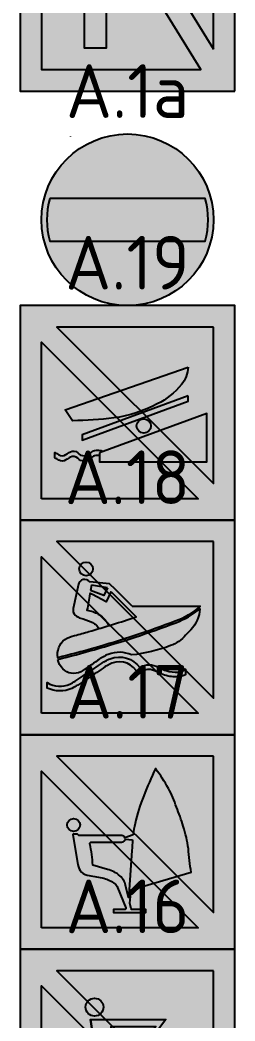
# Model space of a CAD drawing. Header units: metres. Extents: x -13 to 18, y 0 to 1289.
# Drawn here: x -5 to 5, y 186.66 to 233.31 of the extents above; entities that cross this region are included whole.
import ezdxf
from ezdxf.enums import TextEntityAlignment as Align

# ---------------------------------------------------------------- set-up
doc = ezdxf.new("R2010")
doc.units = ezdxf.units.M
doc.styles.add('NLCS-ISO', font='NLCS-ISO.ttf')

# ---------------------------------------------------------------- blocks, each defined once
blk = doc.blocks.new('SVV-VERKEERSTEKEN_A16-SO')
h = blk.add_hatch(color=22)
h.dxf.hatch_style = 1
h.paths.add_polyline_path([(5, 10), (-5, 10), (-5, 0), (5, 0)])
h.paths.add_polyline_path([(4, 1.707106781192124), (-3.292893218807876, 9), (4, 9)], flags=16)
h.paths.add_polyline_path([(3.292893218807876, 1), (-4, 1), (-4, 8.292893218807876)], flags=16)
h = blk.add_hatch(color=7)
h.dxf.hatch_style = 1
h.paths.add_polyline_path([(-3.292893218807876, 9), (-1.858207347247458, 7.565314128439525, -0.7063187543666204), (-1.118017866497553, 7.302742043329999, -0.2259884675339884), (-1.2721124480546, 6.97921922924678), (-1.02364698072904, 6.730753761921278), (1.776189581001745, 6.730753761921278), (0.776189581001745, 5.390845161137804), (3.264397614890072, 5.390845161137804), (3.097730948222306, 4.190845161137986), (1.516261620054138, 4.190845161137986), (4.000000000000114, 1.707106781192067), (4, 9)])
h = blk.add_hatch(color=7)
h.dxf.hatch_style = 1
h.paths.add_polyline_path([(3.292893218807876, 1), (0.1020480576698901, 4.190845161137986), (-0.1193938933465688, 4.190845161137986), (-0.7662934401304256, 3.324058894559982), (-0.7234403865930972, 3.242150441629803), (-1.906405724843239, 1.657085010479079, -0.4174441333659488), (-1.953349627115927, 1.650529513619233), (-2.165302629462985, 1.812380272205985, -0.4109903543433037), (-2.171786297739914, 1.858809810114906), (-0.9945575576311967, 3.436188724073816), (-0.9018520256504416, 3.421078035782045), (-0.327359761844491, 4.190845161137929), (-2.568935718443868, 4.190845161138043), (-3.402269051777807, 5.390845161137804), (-1.523810418997527, 5.390845161137804), (-1.598528422945606, 5.891421641753539), (-4, 8.29289321880782), (-4, 1)])
at = {"linetype": 'Continuous'}
h = blk.add_hatch(color=168, dxfattribs=at)
h.dxf.hatch_style = 1
h.paths.add_polyline_path([(-1.118017866496302, 7.302742043329999, 1), (-1.951351199830242, 7.302742043329999, 1)])
h.paths.add_polyline_path([(-0.7596966489181796, 6.397420428588248), (1.319450525184948, 6.397420428588248), (0.5682237125038228, 5.390845161137804), (0.776189581001745, 5.390845161137804), (1.776189581001745, 6.730753761921278), (-1.723810418998255, 6.730753761921278), (-1.523810418997527, 5.390845161137804), (-0.7596966489181796, 5.390845161137804)])
h.paths.add_polyline_path([(3.264397614890186, 5.390845161137804), (-3.402269051777694, 5.390845161137804), (-2.568935718443754, 4.190845161137986), (3.097730948222306, 4.190845161137986)])
h.paths.add_polyline_path([(-0.7234403865932109, 3.242150441629747), (-0.7662934401305392, 3.324058894560039), (-0.1193938933465688, 4.190845161137986), (-0.327359761844491, 4.190845161137986), (-0.9018520256504416, 3.421078035782102), (-0.9945575576311967, 3.436188724073872), (-2.171786297740255, 1.858809810114508, 0.4109903543437722), (-2.165302629462531, 1.812380272205701), (-1.95334962711604, 1.650529513619404, 0.417444133365574), (-1.906405724843353, 1.657085010479022)])
h = blk.add_hatch(color=7)
h.dxf.hatch_style = 1
h.paths.add_polyline_path([(-0.6903136473960103, 6.397420428588248), (0.3162616200543198, 5.390845161137804), (0.5682237125039364, 5.390845161137804), (1.319450525184948, 6.397420428588248)], flags=17)
at = {"color": 22}
for points in [[(5, 0), (5, 10), (-5, 10), (-5, 0)], [(4, 9), (-3.292893218807876, 9), (4, 1.707106781192124)], [(-4, 1), (-4, 8.292893218807876), (3.292893218807876, 1)]]:
    blk.add_lwpolyline(points, close=True, dxfattribs=at)
at = {"color": 168, "linetype": 'Continuous'}
for points in [[(-1.723810418998255, 6.730753761921278), (-1.523810418997527, 5.390845161137804), (-1.523810418997527, 5.390845161137804), (-1.723810418998255, 6.730753761921278), (1.776189581001745, 6.730753761921278), (0.776189581001745, 5.390845161137804), (0.776189581001745, 5.390845161137804)], [(-0.7596966489181796, 5.390845161137804), (-0.7596966489181796, 6.397420428588248), (1.319450525184948, 6.397420428588248), (1.319450525184948, 6.397420428588248), (0.5682237125038228, 5.390845161137804)], [(-3.402269051777694, 5.390845161137804), (3.264397614890186, 5.390845161137804), (3.097730948222306, 4.190845161137986), (3.097730948222306, 4.190845161137986), (-2.568935718443754, 4.190845161137986), (-3.402269051777694, 5.390845161137804)]]:
    blk.add_lwpolyline(points, dxfattribs=at)
blk.add_lwpolyline([(-0.327359761844491, 4.190845161137986), (-0.9018520256504416, 3.421078035782102), (-0.9945575576311967, 3.436188724073872), (-2.171786297740255, 1.858809810114508, 0.4109903543432725), (-2.165302629462531, 1.812380272205701), (-1.95334962711604, 1.650529513619404, 0.4174441333655549), (-1.906405724843353, 1.657085010479022), (-0.7234403865932109, 3.242150441629747), (-0.7662934401305392, 3.324058894560039), (-0.1193938933465688, 4.190845161137986)], format="xyb", dxfattribs=at)
blk.add_circle((-1.534684533164182, 7.302742043329999), 0.4166666666666667, dxfattribs=at)
at = {"style": 'NLCS-ISO'}
blk.add_attdef('NR-RST', text='', height=2.5, dxfattribs=at).set_placement((0, 10), align=Align.BOTTOM_CENTER)
blk = doc.blocks.new('SVV-VERKEERSTEKEN_A17-SO')
h = blk.add_hatch(color=22)
h.dxf.hatch_style = 1
h.paths.add_polyline_path([(5, 10), (-5, 10), (-5, 0), (5, 0)])
h.paths.add_polyline_path([(4, 1.707106781192124), (-3.292893218807876, 9), (4, 9)], flags=16)
h.paths.add_polyline_path([(3.292893218807876, 1), (-4, 1), (-4, 8.292893218807876)], flags=16)
h = blk.add_hatch(color=7)
h.dxf.hatch_style = 1
h.paths.add_polyline_path([(4, 9.000000000000057), (-3.292893218807876, 9.000000000000057), (0.2766075394052905, 5.430499241786833, -0.01458710069395736), (0.349349246528277, 5.855621968490823, -0.03603496989346658), (0.754666112322866, 7.158260590599241, -0.01944682781683501), (1.306165609932805, 8.418240025056264, -0.03274770917454917), (1.90164569097567, 7.498240277980756, -0.05296931776769788), (2.275598257540651, 6.621434799642884, -0.03413236160945364), (2.588328062491541, 5.730212193296154, -0.05240881355086913), (2.833038085618341, 4.68804081356825, 0.0169945845505989), (2.963038548321379, 3.587593778234805), (2.311074305211832, 3.396032475980235), (4, 1.707106781192124)])
h = blk.add_hatch(color=168)
h.dxf.hatch_style = 1
edge = h.paths.add_edge_path()
edge.add_line((0.2644210317957914, 5.340189788353655), (-0.1201095844800861, 5.196849023544977))
edge.add_arc((-0.2606618235095083, 5.1444556260235), 0.1500000000000909, 20.44385272371803, 90.00000000000006)
edge.add_line((-0.2606618235095084, 5.294455626023591), (-2.260661823509508, 5.294455626023591))
edge.add_line((-2.260661823509508, 5.294455626023591), (-2.291548396287908, 5.333775082046941))
edge.add_arc((-2.353143039479336, 5.285390703875179), 0.07832590964008909, 38.15066193281886, 94.59710845849801)
edge.add_line((-2.359420753036829, 5.363464633156582), (-2.520572263128997, 5.363464633156582))
edge.add_arc((-2.520572263128289, 5.34053081628329), 0.02293381687329177, 90.00000000177073, 187.8488828068904)
edge.add_line((-2.543291228941598, 5.337398956013203), (-2.308277839820221, 3.942450218409704))
edge.add_arc((-1.66205745819633, 4.051321919508124), 0.6553272685660126, 189.5630782105262, 224.0719957473211)
edge.add_arc((-1.735296530663784, 3.980417701129848), 0.5533891995254067, 224.0719957471572, 264.4952457649948)
edge.add_arc((-2.219184407286098, -1.040583042595102), 4.490874467812827, 75.53689255550682, 84.49524576500272, ccw=False)
edge.add_arc((-1.43645806103056, 1.994054695703567), 1.356917426653996, 51.36643347341737, 75.53689255543338, ccw=False)
edge.add_arc((-0.8435387745218264, 2.735900074310414), 0.4072396675828664, 21.300472074212678, 51.36643347357648, ccw=False)
edge.add_line((-0.4641183675576031, 2.883833510801651), (-0.07174588755879086, 1.93592158995034))
edge.add_arc((-0.1378704500088737, 1.91244137112698), 0.07016964040956569, -70.39824258427609, 19.549478576894614, ccw=False)
edge.add_line((-0.1143299064133316, 1.846338260440461), (-0.6476632397461799, 1.846338260440461))
edge.add_line((-0.6476632397461799, 1.846338260440461), (-0.6476632397461799, 1.713004927107249))
edge.add_line((-0.6476632397461799, 1.713004927107249), (0.8523367602538201, 1.713004927107249))
edge.add_line((0.8523367602538201, 1.713004927107249), (0.8523367602538201, 1.846338260440461))
edge.add_line((0.8523367602538201, 1.846338260440461), (0.219003426920608, 1.846338260440461))
edge.add_arc((0.2190034269203036, 1.90523133334981), 0.0588930729093482, 205.4411150084444, 270.0000000002962, ccw=False)
edge.add_line((0.1658213766713743, 1.879931855726227), (0.1039334291690466, 2.1509092444403))
edge.add_line((0.1039334291690466, 2.1509092444403), (0.1646651559658494, 2.765370693303794))
edge.add_line((0.1646651559658494, 2.765370693303794), (2.963038548321492, 3.587593778234805))
edge.add_arc((19.08156439041696, 6.049645680334997), 16.30547683727571, 184.7901185276924, 188.6846155022078, ccw=False)
edge.add_arc((-2.247017712004237, 4.045019430868662), 5.120590142305084, 7.213999449676887, 19.21423583936332)
edge.add_arc((-4.088127114253455, 3.887925338115441), 6.925971021010396, 15.42619746019287, 23.24572283386663)
edge.add_arc((-2.038037662967772, 5.299840594448776), 4.511548082187795, 17.03380353259658, 29.16214239064528)
edge.add_arc((-5.411952489336695, 3.41714784475618), 8.375203507473168, 29.16214239062596, 36.66468331539341)
edge.add_arc((17.22204038231303, 0.7010927362726553), 17.68811555951851, 154.1325953119154, 158.588918241206)
edge.add_arc((9.577595357739398, 3.698623724974275), 9.476980938654295, 158.5889182413006, 166.8439531304728)
edge.add_arc((7.597364038156726, 4.396647242900222), 7.393397437553219, 168.6188505526347, 172.6679393804263)
edge = h.paths.add_edge_path(flags=16)
edge.add_arc((7.597364038153984, 4.396647242908432), 7.393397437548908, 174.581825713912, 178.4082953568049)
edge.add_line((0.2068193644881831, 4.602013004672244), (0.08173589856778563, 2.773567199387344))
edge.add_line((0.08173589856778563, 2.773567199387344), (0.04548726330559447, 2.40681673604524))
edge.add_line((0.04548726330559447, 2.40681673604524), (-0.08638801004781271, 2.984234773826756))
edge.add_arc((-0.891019896744426, 2.800466614429569), 0.8253503556049284, 12.86500598868052, 48.96123652287931)
edge.add_arc((-1.2480336137087, 2.39033005325299), 1.36910654445651, 48.96123652298951, 76.87502847314974)
edge.add_line((-0.9371426785019139, 3.723671553574604), (-1.613764586385514, 3.917879333938345))
edge.add_arc((-7.439262450614225, 3.619490009218328), 5.833134796594379, 2.932199330606686, 12.76396618844328)
edge.add_arc((-1.673580545750506, 4.917317949652084), 0.07722867474831321, 92.78168414754322, 186.7545062876872, ccw=False)
edge.add_line((-1.677328490175569, 4.994455626023409), (-0.2606618235095084, 4.994455626023409))
edge.add_arc((-0.2606618235095055, 5.144455626023503), 0.1500000000000936, 269.9999999999989, 354.2976936033515)
edge.add_line((-0.1114040878419473, 5.129551655296837), (0.2369998326858758, 5.094762156385142))
h = blk.add_hatch(color=7)
h.dxf.hatch_style = 1
h.paths.add_polyline_path([(-4, 8.292893218807876), (-4, 1), (3.292893218807876, 1), (0.1737840483138289, 4.119109170494046), (0.0817358985677874, 2.773567199387367), (0.04548726330559427, 2.406816736045239), (-0.08638801004824082, 2.98423477382863, 0.158814886970284), (-0.3491200447636542, 3.422999954838257, 0.1224027540308303), (-0.9371426785019117, 3.723671553574603), (-1.613764586385514, 3.917879333938345, 0.04224023097434948), (-1.74676828027692, 4.892663868483403, -0.4976828596115603), (-1.67732849017557, 4.994455626023409), (-0.7015624072155342, 4.994455626023409)])
h.paths.add_polyline_path([(-2.80956472013786, 5.791478097881736, -1), (-2.20956472013786, 5.791478097881736, -1)], flags=16)
h = blk.add_hatch(color=168)
h.dxf.hatch_style = 1
h.paths.add_polyline_path([(-2.20956472013786, 5.791478097881736, 1), (-2.80956472013786, 5.791478097881736, 1)])
h = blk.add_hatch(color=7)
h.dxf.hatch_style = 1
h.paths.add_polyline_path([(-0.7015624072155334, 4.994455626023409), (-1.677328490175568, 4.994455626023409, 0.4346713764047273), (-1.750273192455955, 4.908234660342034, -0.04292551147231168), (-1.613764586385515, 3.917879333938345), (-0.937142678501921, 3.723671553574606, -0.1224027540308323), (-0.3491200447636535, 3.422999954838256, -0.1588148869702834), (-0.0863880100482407, 2.984234773828631), (0.04548726330559438, 2.406816736045241), (0.08173589856778551, 2.773567199387342), (0.1737840483138291, 4.119109170494047)])
at = {"color": 22}
for points in [[(5, 0), (5, 10), (-5, 10), (-5, 0)], [(4, 9), (-3.292893218807876, 9), (4, 1.707106781192124)], [(-4, 1), (-4, 8.292893218807876), (3.292893218807876, 1)]]:
    blk.add_lwpolyline(points, close=True, dxfattribs=at)
at = {"color": 168, "linetype": 'Continuous'}
for points in [[(0.2644210317957914, 5.340189788353655), (-0.1201095844800861, 5.196849023544977, 0.3131708816377033), (-0.2606618235095084, 5.294455626023591), (-2.260661823509508, 5.294455626023591), (-2.291548396287908, 5.333775082046941, 0.2513980970954231), (-2.359420753036829, 5.363464633156582), (-2.520572263128997, 5.363464633156582, 0.4549301786321885), (-2.543291228941598, 5.337398956013203), (-2.308277839820221, 3.942450218409704, 0.1517219281905493), (-2.132888049405665, 3.595501359081481, 0.178231798252787), (-1.788382241951695, 3.429580598704433, -0.03910810937981139), (-1.097559025212831, 3.307969588791821, -0.1058562785807706), (-0.5892838434847363, 3.054017311970256, -0.1319453080378125), (-0.4641183675576031, 2.883833510801651), (-0.07174588755879086, 1.93592158995034, -0.4139463407534286), (-0.1143299064133316, 1.846338260440461), (-0.6476632397461799, 1.846338260440461), (-0.6476632397461799, 1.713004927107249), (0.8523367602538201, 1.713004927107249), (0.8523367602538201, 1.846338260440461), (0.219003426920608, 1.846338260440461, -0.2893863419697487), (0.1658213766713743, 1.879931855726227), (0.1039334291690466, 2.1509092444403), (0.1646651559658494, 2.765370693303794), (2.963038548321492, 3.587593778234805, -0.01699458454720115), (2.833038085636872, 4.68804081334747, 0.05240881356062388), (2.588328062498476, 5.730212193276202, 0.03413236161061252), (2.27559825753633, 6.621434799652889, 0.05296931776728116), (1.901645690973965, 7.498240277983768, 0.03274770917445651), (1.306165609932577, 8.418240025056548, 0.01944682781731453), (0.7546661123105878, 7.158260590567807, 0.0360349698949621), (0.3493492465076997, 5.855621968402829, 0.01766932140964832)], [(0.2369998326858758, 5.094762156385142, 0.01669767507883131), (0.2068193644881831, 4.602013004672244), (0.08173589856778563, 2.773567199387344), (0.04548726330559447, 2.40681673604524), (-0.08638801004781271, 2.984234773826756, 0.1588148869696393), (-0.3491200447606388, 3.422999954835632, 0.1224027540315717), (-0.9371426785019139, 3.723671553574604), (-1.613764586385514, 3.917879333938345, 0.0429255114723216), (-1.750273192456007, 4.908234660342259, -0.4346713764039407), (-1.677328490175569, 4.994455626023409), (-0.2606618235095084, 4.994455626023409, 0.3853551126402668), (-0.1114040878419473, 5.129551655296837)]]:
    blk.add_lwpolyline(points, format="xyb", close=True, dxfattribs=at)
blk.add_circle((-2.50956472013786, 5.791478097881736), 0.3, dxfattribs=at)
at = {"style": 'NLCS-ISO'}
blk.add_attdef('NR-RST', text='', height=2.5, dxfattribs=at).set_placement((0, 10), align=Align.BOTTOM_CENTER)
blk = doc.blocks.new('SVV-VERKEERSTEKEN_A18-SO')
h = blk.add_hatch(color=22)
h.dxf.hatch_style = 1
h.paths.add_polyline_path([(5, 10), (-5, 10), (-5, 0), (5, 0)])
h.paths.add_polyline_path([(4, 1.707106781192124), (-3.292893218807876, 9), (4, 9)], flags=16)
h.paths.add_polyline_path([(3.292893218807876, 1), (-4, 1), (-4, 8.292893218807876)], flags=16)
h = blk.add_hatch(color=7)
h.dxf.hatch_style = 1
h.paths.add_polyline_path([(3.38676477921581, 5.984445676504038, -0.08986617744692628), (2.225831880757028, 5.288126410280825, -0.007352195438313631), (0.8980992238666659, 4.809007557325458), (0.9557822998793881, 4.751324481312736, 0.007166213214397111), (2.251735064288823, 5.219520267256655, 0.08412867197194396), (3.368142491923265, 5.871961440516316, -0.1818690637746534), (2.942393250434293, 4.888572181351321, 0.01057220521180871), (2.705866664273458, 4.633268711176129, -0.1213578023181341), (2.00574769196129, 4.151030071719219, -0.01193423255235837), (1.672959728345631, 4.034147052846492), (2.672450543765819, 3.034656237426304, 0.01033111172423785), (2.691237050858035, 3.04952479757236), (2.691237050857978, 3.015869730334089), (4, 1.707106781192124), (4.000000000000057, 9), (-3.292893218807876, 9), (-2.194544862473663, 7.901651643665787, -0.7483528028058416), (-1.606480182913629, 7.728785524569957, -0.2550724294218381), (-1.753054063817785, 7.460160845009909), (-1.382662033500651, 7.089768814692718), (-0.8384119839701043, 7.035416795823892), (-0.5638666285703948, 6.761622867761162), (0.05923947155497444, 6.140222201535835), (0.2154435252031135, 5.984445676504095)])
h = blk.add_hatch(color=7)
h.dxf.hatch_style = 1
h.paths.add_polyline_path([(1.352823820035667, 2.940069398772209, 0.05635621510999834), (1.067198445427778, 3.035723151896434, 0.1794685203558127), (0.7961120284431331, 2.996249513945884), (0.4887680270578016, 2.829006697981754, 0.4017373443407309), (-0.7240756635962953, 3.339010809292802, 0.04538524694568866), (-1.129372597509246, 3.107290044395938, -0.009669419515931603), (-1.939441231247088, 2.564030731063838, 0.007359438498764078), (-2.318038614558645, 2.312658339352424, -0.04048691692320057), (-2.585116863312578, 2.159770263795167, -0.2234647659453317), (-3.733660007206709, 2.175186668726781), (-3.733660007206709, 2.425823829021738, 0.2488310352764111), (-2.677339450012255, 2.3595132550372, 0.04027623795568897), (-2.442412974258446, 2.494127396354429, -0.007359438499087072), (-2.058420532976811, 2.749081874697254, 0.009669419515781449), (-1.255418262871444, 3.287602246543202, -0.04600095926219965), (-0.8092646621612403, 3.541955066183561, -0.343648638261939), (0.5753033317632799, 3.126346877622836), (0.6906861628522165, 3.189343757423899, -0.1443816986835934), (1.030141978858353, 3.262751239949523), (0.5313502477159773, 3.761542971091899, -0.01152752674296705), (0.1936070403462509, 3.716752194953017, 0.2030310256175928), (-0.8947574546618853, 3.744746302731642, 0.04649867714485272), (-1.381463928235348, 3.46791444869001, -0.009669419515935545), (-2.177399834733819, 2.934133018312764, -0.3334402881399647), (-3.008019981067036, 3.070287555053483, -0.1380662302473649), (-3.244114645235868, 3.512673646124938, 0.009107262414071973), (-1.551614659405459, 3.961916879774435, 0.007854974826872222), (-0.1057917321081732, 4.398684950916049), (-0.1641529541551563, 4.457046172963089, -0.007657862049668267), (-1.571715988508004, 4.032441445325276, -0.009026484456280475), (-3.246575815637698, 3.587590834056186, -0.2754632878960753), (-2.915849210939655, 4.43532917913177, -0.07499798286102646), (-2.459186254155952, 4.623550474177989, 0.003663038127726895), (-1.792830608623262, 4.808211666384977, 0.002537845262057938), (-1.332781502828311, 4.941866026887794, 0.1010258137651586), (-1.479821965953874, 5.130740836563348, 0.08091468831405782), (-1.689432991170065, 5.261493530817404, 0.02359921342626435), (-2.185054776015363, 5.431495874385348, -0.1262319564959721), (-2.432600460812409, 5.572868694400711, -0.260220874861797), (-2.52690331471797, 5.887032059047783), (-2.358052770212339, 6.650945989020215), (-3.999999999999886, 8.29289321880782), (-3.999999999999886, 1), (3.292893218807819, 1)])
at = {"linetype": 'Continuous'}
h = blk.add_hatch(color=168, dxfattribs=at)
h.dxf.hatch_style = 1
h.paths.add_polyline_path([(-1.606480182912492, 7.728785524569957, 1), (-2.245360182912918, 7.728785524569957, 1)])
h.paths.add_polyline_path([(-2.526903314717856, 5.887032059048579, 0.260220874862409), (-2.432600460811955, 5.572868694400313, 0.1262319564529423), (-2.18505477610961, 5.431495874411212, -0.02359921347644793), (-1.689432990224304, 5.261493530442294, -0.08091468875739205), (-1.479821964172515, 5.130740835003508, -0.1010258127636893), (-1.332781502827856, 4.941866026887965, 0.002596176320007242), (-0.8635872406757699, 5.083417396314417, 0.01822330362047513), (-0.9488347546121076, 5.229900735841056, 0.121490080457523), (-1.359953328395932, 5.624982573339821, 0.09916969319501631), (-1.884909398020682, 5.800530264943063, 0.03585656146206315), (-1.757568376788186, 6.559547338500579, -0.5286427760729185), (-1.732022590458655, 6.575752979931167, -0.01149057789179169), (-1.622364906081202, 6.532601460704427), (-0.9871578303645947, 6.191959887966732), (-0.7711423034706968, 6.657629731581437), (-0.7192167951270676, 6.605846342729365), (-0.09611069500169833, 5.984445676504038), (0.3987664165870228, 5.490923037617449, -0.0121618334901403), (-1.792830608623262, 4.808211666384977, -0.003663038125197159), (-2.459186253694497, 4.623550474302192, 0.07499798289515495), (-2.915849210721717, 4.435329179262681, 0.2754632879670671), (-3.246575815637698, 3.587590834055845, 0.009026484456280461), (-1.571715988508004, 4.032441445325276, 0.02084131674580948), (2.225831880758051, 5.288126410281166, 0.08986617744684658), (3.38676477921581, 5.984445676504038), (0.2154435252032272, 5.984445676504038), (-0.5638666285703948, 6.761622867761162), (-0.838411983970218, 7.035416795823949), (-1.749628470226526, 7.126416246714598), (-1.822813695924197, 7.18207798115327, 0.3101638242825324), (-2.144528949551386, 7.197762715161389, 0.2073973569261043), (-2.280178188973878, 7.003266306212936)])
h.paths.add_polyline_path([(-1.721322727309598, 6.728593427891155), (-1.671817599375572, 6.971232865018919), (-0.9258497174541844, 6.846925180137532), (-1.094152537531045, 6.484110761041848)], flags=16)
h.paths.add_polyline_path([(2.005747691961005, 4.151030071719106, 0.1213578023185717), (2.705866664275163, 4.633268711178061, -0.01057220521179686), (2.942393250435998, 4.888572181353538, 0.1818690637740571), (3.368142491923209, 5.871961440515406, -0.08412867197196428), (2.251735064288368, 5.21952026725603, -0.02084131674581061), (-1.551614659405459, 3.961916879774435, -0.009107262414085385), (-3.244114645238369, 3.512673646124313, 0.1380662302474442), (-3.008019981067264, 3.07028755505371, 0.3334402881402708), (-2.177399834732569, 2.934133018312878, 0.009669419515909208), (-1.381463928237281, 3.467914448688589, -0.04649867712895394), (-0.8947574548383272, 3.744746302651947, -0.2030310256536414), (0.1936070403498888, 3.716752194951368, 0.06329367883995697)])
h.paths.add_polyline_path([(1.067198445427493, 3.035723151896491, -0.07155541506259099), (1.425320145672231, 2.90360596230903, 0.0474242978201204), (1.728390546117225, 2.77492765169518, 0.08580756477820843), (2.369830733388881, 2.698252326899819, 0.1053877376161968), (2.691237050858035, 2.78711251479308), (2.691237050858035, 3.049524797572303, -0.1585789119362587), (2.35748070180307, 2.917907345783533, -0.08540254835718863), (1.793087540174383, 2.985208608070934, -0.04712461519272015), (1.530077595774856, 3.097063649279335, 0.0715554150625482), (1.113180041154919, 3.250864251768689, 0.1794685203309824), (0.6906861628540355, 3.189343757424922), (0.5753033317632799, 3.126346877622836, 0.3436486382989232), (-0.8092646623063047, 3.54195506612723, 0.04600095924840737), (-1.255418262871899, 3.287602246542974, -0.00966941951591549), (-2.058420532988748, 2.749081874689637, 0.007359438498858844), (-2.442412974258332, 2.494127396354543, -0.04027623790998999), (-2.677339449734063, 2.359513255168622, -0.2488310353481361), (-3.733660007206709, 2.425823829021738), (-3.733660007206709, 2.175186668726838, 0.2234647659437715), (-2.585116863319854, 2.15977026379187, 0.04048691692410991), (-2.318038614559555, 2.312658339351856, -0.007359438498828135), (-1.939441231244928, 2.564030731065486, 0.009669419515927502), (-1.129372597506517, 3.107290044396905, -0.04538524689935074), (-0.7240756640276231, 3.339010809095726, -0.4017373444767151), (0.4887680270567216, 2.829006697981185), (0.7961120284762728, 2.996249513963903, -0.1794685203310191)])
h = blk.add_hatch(color=168)
h.dxf.hatch_style = 1
h.paths.add_polyline_path([(-0.9258497174541844, 6.846925180137532), (-1.182603752680393, 6.88971053387246), (-0.9936530758222943, 6.700759857014361)])
h = blk.add_hatch(color=168)
h.dxf.hatch_style = 1
h.paths.add_polyline_path([(0.2621747146392863, 5.444932066552838, 0.0007634964815995324), (0.3987664165870228, 5.490923037617449), (-0.09611069500169833, 5.984445676504038), (-0.7192167951270676, 6.605846342729365), (-0.7711423034706968, 6.65762973158138), (-0.8279852498429818, 6.535092031035163)])
h = blk.add_hatch(color=168)
h.dxf.hatch_style = 1
h.paths.add_polyline_path([(-1.819086893305553, 6.111980112113429, -0.01481506375645008), (-1.884909398023865, 5.800530264943518, -0.09916969314209449), (-1.359953328654797, 5.624982573488865, -0.01858917630772575), (-1.285012469600247, 5.577905688408123)])
at = {"color": 22}
for points in [[(5, 0), (5, 10), (-5, 10), (-5, 0)], [(4, 9), (-3.292893218807876, 9), (4, 1.707106781192124)], [(-4, 1), (-4, 8.292893218807876), (3.292893218807876, 1)]]:
    blk.add_lwpolyline(points, close=True, dxfattribs=at)
at = {"color": 168, "linetype": 'Continuous'}
for points in [[(-0.838411983970218, 7.035416795823949), (-1.749628470226526, 7.126416246714598), (-1.822813695924197, 7.182077981152815, 0.3101638242823228), (-2.144528949551386, 7.197762715161844, 0.1982729486336734), (-2.277922707144171, 7.01347056106988), (-2.526903314717856, 5.887032059048124, 0.2602208748625291), (-2.432600460811955, 5.572868694400313, 0.1262319564524244), (-2.18505477610961, 5.431495874411212, -0.02359921347648711), (-1.689432990224304, 5.261493530442294, -0.08091468875739946), (-1.479821964172515, 5.130740835003508, -0.1040953725716627), (-1.329592578649681, 4.935332216117331, 0.6718099149587861)], [(-1.622364906081202, 6.532601460704427, 0.01149057789182057), (-1.732022590458655, 6.575752979931167, 0.5286427760671176), (-1.757568376788186, 6.559547338500579, -0.03585656146206335), (-1.884909398020682, 5.800530264943063, -0.09916969319503703), (-1.359953328395932, 5.624982573339366, -0.1214900804572226), (-0.9488347546121076, 5.229900735842421, -0.01822330362060987), (-0.8635872406757699, 5.083417396314417, -0.01822330362060987)], [(0.2154435252032272, 5.984445676504038), (3.38676477921581, 5.984445676504038, -0.08986617744685528), (2.225831880758051, 5.288126410281166, -0.02084131674580879), (-1.571715988508004, 4.032441445325276, -0.009026484456280931), (-3.246575815637698, 3.587590834055845, -0.2754632879670847), (-2.915849210721717, 4.435329179262681, -0.07499798289520618), (-2.459186253694497, 4.623550474302192, 0.003663038125195354), (-1.792830608623262, 4.808211666384977, 0.01216183349014028), (0.3987664165870228, 5.490923037617449), (-0.09611069500169833, 5.984445676504038)], [(0.4889645293715148, 2.828552692004905, 0.4018884054406264), (-0.7240756640276231, 3.339010809095726, 0.04538524689926657), (-1.129372597506517, 3.107290044397814, -0.009669419515917535), (-1.939441231243109, 2.564030731066396, 0.007359438498858046), (-2.318038614559555, 2.312658339351856, -0.04048691692410879), (-2.585116863319854, 2.15977026379187, -0.2234647659437773), (-3.733660007206709, 2.175186668726838), (-3.733660007206709, 2.425823829021738, 0.2488310353481189), (-2.677339449734063, 2.359513255168167, 0.04027623790997342), (-2.442412974258332, 2.494127396354543, -0.007359438498858476), (-2.058420532988748, 2.749081874689637, 0.009669419515918007), (-1.255418262871899, 3.287602246542974, -0.0460009592483997), (-0.8092646623063047, 3.54195506612723, -0.3436486382989325), (0.5753033317632799, 3.126346877622836, -0.06961521573412902), (0.5753033317632799, 3.126346877622836, -0.07737918497681362), (0.5753033317632799, 3.126346877622836), (0.6906861628540355, 3.189343757424922, -0.1794685203308994), (1.113180041154919, 3.250864251768689, -0.07155541506261333), (1.530077595774856, 3.09706364927888, 0.04712461519269132), (1.793087540174383, 2.985208608070934, 0.08540254835714152), (2.35748070180307, 2.917907345783533, 0.02334626876207423), (2.35748070180307, 2.917907345783533, 0.1585789119363435), (2.691237050858035, 3.049524797572303), (2.691237050858035, 2.78711251479308, -0.1053877376160738), (2.369830733388881, 2.698252326899819, -0.08580756477826819), (1.728390546117225, 2.77492765169518, -0.04742429782009611), (1.425320145672231, 2.90360596230903, 0.0715554150626138), (1.067198445427493, 3.035723151896491, 0.1794685203308936), (0.7961120284762728, 2.996249513963903), (0.4887680270567216, 2.829006697981185)]]:
    blk.add_lwpolyline(points, format="xyb", dxfattribs=at)
for points in [[(0.2154435252032272, 5.984445676504038), (-0.5638666285703948, 6.761622867761162), (-0.838411983970218, 7.035416795823949), (-0.838411983970218, 7.035416795823949), (-0.838411983970218, 7.035416795823949)], [(0.05923947155497444, 6.140222201535835), (-0.5638666285703948, 6.761622867761162), (-0.838411983970218, 7.035416795823949)], [(-1.671817599375572, 6.971232865018919), (-1.721322727309598, 6.728593427891155)], [(-0.9258497174541844, 6.846925180137532), (-1.094152537531045, 6.484110761041848), (-1.721322727309598, 6.728593427891155)], [(-0.9258497174541844, 6.846925180137532), (-1.672064843591215, 6.971274065661419)], [(-0.09611069500169833, 5.984445676504038), (-0.7192167951270676, 6.605846342729365), (-0.7711423034706968, 6.657629731581437), (-0.9871578303645947, 6.191959887966732), (-1.622364906081202, 6.532601460704427)]]:
    blk.add_lwpolyline(points, dxfattribs=at)
blk.add_lwpolyline([(-3.244114645238369, 3.512673646124313, 0.009107262414085384), (-1.551614659405459, 3.961916879774435, 0.02084131674581239), (2.251735064288368, 5.219520267256485, 0.08412867197194202), (3.368142491923209, 5.871961440515406, -0.1818690637740819), (2.942393250435998, 4.888572181353084, 0.01057220521180491), (2.705866664275163, 4.633268711178061, -0.1213578023185456), (2.005747691961005, 4.151030071719106, -0.06329367883994903), (0.1936070403498888, 3.716752194951368, 0.2030310256536442), (-0.8947574548383272, 3.744746302651947, 0.04649867712897363), (-1.381463928237281, 3.467914448688589, -0.009669419515918041), (-2.177399834734388, 2.934133018312423, -0.3334402881398435), (-3.008019981067264, 3.07028755505371, -0.138066230247456)], format="xyb", close=True, dxfattribs=at)
blk.add_circle((-1.925920182913615, 7.728785524569957), 0.3194400000000001, dxfattribs=at)
at = {"style": 'NLCS-ISO'}
blk.add_attdef('NR-RST', text='', height=2.5, dxfattribs=at).set_placement((0, 10), align=Align.BOTTOM_CENTER)
blk = doc.blocks.new('SVV-VERKEERSTEKEN_A19-SO')
h = blk.add_hatch(color=22)
h.dxf.hatch_style = 1
h.paths.add_polyline_path([(5, 10), (-5, 10), (-5, 0), (5, 0)])
h.paths.add_polyline_path([(4, 1.707106781192124), (-3.292893218807876, 9), (4, 9)], flags=16)
h.paths.add_polyline_path([(3.292893218807876, 1), (-4, 1), (-4, 8.292893218807876)], flags=16)
h = blk.add_hatch(color=7)
h.dxf.hatch_style = 1
h.paths.add_polyline_path([(-3.292893218807876, 9), (-0.3282497447802939, 6.035356525972361), (2.81904870850849, 7.125534254695594, -0.1655159086336259), (2.509168748149591, 6.316992408114118, -0.1011750023634281), (1.38463742069041, 5.416733972489624, -0.03314349810604806), (0.6259932342181287, 5.081113546973995), (0.6940661363044001, 5.013040644887724), (2.81904870850849, 5.792200921362564), (2.81904870850849, 5.542200921362564), (0.8769929655726969, 4.830113815619427), (1.526446026900828, 4.180660754291296), (3.689619833603501, 4.973824483415683), (3.689619833603501, 2.723824483415683), (2.983282297776384, 2.723824483415683), (4.000000000000057, 1.707106781192124), (3.999999999999943, 9)])
h = blk.add_hatch(color=7)
h.dxf.hatch_style = 1
h.paths.add_polyline_path([(-4, 8.292893218807876), (-3.999999999999943, 1), (3.292893218807933, 1), (1.56906873539225, 2.723824483415683), (-1.310380166396499, 2.723824483415683), (-1.310380166396499, 3.011005944607859, 0.1347194663464786), (-1.531603853671186, 3.001157030710601, 0.1326693123702178), (-1.710468724848511, 2.884960986715555, -0.4465206149279345), (-2.31860989064262, 2.884960986715669, 0.3556500656718312), (-2.658453749673015, 2.93859015155607, 0.0253824062357191), (-2.864149710061668, 2.804517959194072, -0.3100957670226586), (-3.19504987268806, 2.79557952514142, 0.02774773152488485), (-3.382858440267228, 2.902837135082791), (-3.382858440267228, 3.152837135082791, -0.02774773152488485), (-3.19504987268806, 3.04557952514142, 0.3100957670226587), (-2.864149710061668, 3.054517959194072, -0.02538240623572081), (-2.658453749672958, 3.188590151556014, -0.3556500656717446), (-2.31860989064262, 3.134960986715669, 0.4465206149279345), (-1.710468724848511, 3.134960986715555, -0.1326693123702178), (-1.531603853671186, 3.251157030710601, -0.2358664760141093), (-1.161921029413634, 3.194926166975904), (0.4916556154001341, 3.801237603407742), (-0.1577974459279972, 4.450690664735873), (-2.110051949895933, 3.734864013280912), (-2.110051949895933, 3.984864013280912), (-0.3407242751962372, 4.633617494004113), (-0.4932040268651008, 4.786097245672977, -0.005702825182427741), (-0.6344084581010634, 4.764205254898343, -0.03276634852256984), (-2.55696053192878, 4.636892847763647), (-2.907450786018671, 5.141959355418237), (-1.378627839271076, 5.671521058079009)])
at = {"linetype": 'Continuous', "true_color": 0x000000}
h = blk.add_hatch(color=18, dxfattribs=at)
h.dxf.hatch_style = 1
h.paths.add_polyline_path([(1.384637420531362, 5.416733972407201, 0.1011750023758844), (2.509168748149023, 6.316992408113947, 0.1655159086337364), (2.81904870850849, 7.125534254695594), (-2.907450786018671, 5.141959355418294), (-2.55696053192878, 4.636892847763647, 0.03276634852377849), (-0.6344084580305207, 4.764205254907665, 0.08529770762091389)])
h.paths.add_polyline_path([(2.81904870850849, 5.542200921362564), (2.81904870850849, 5.792200921362564), (-2.110051949895933, 3.984864013280912), (-2.110051949895933, 3.734864013280912)])
h.paths.add_polyline_path([(0.422830163503022, 4.392610677597077, 1), (1.089496830169082, 4.392610677597077, 1)], flags=17)
h.paths.add_polyline_path([(-1.310380166396499, 3.011005944607859), (-1.310380166396499, 3.140491150082198), (-1.161921029413861, 3.194926166976074, 0.2358664760145244), (-1.531603853671186, 3.251157030710147, 0.1326693123695548), (-1.710468724848397, 3.134960986715669, -0.4465206149280633), (-2.31860989064262, 3.134960986715669, 0.3556500656716136), (-2.658453749672844, 3.188590151556127, 0.02538240623573081), (-2.864149710061611, 3.054517959194072, -0.3100957670219794), (-3.195049872687378, 3.045579525140965, 0.0277477315249898), (-3.382858440267228, 3.152837135082791), (-3.382858440267228, 2.902837135082791, -0.02774773152498976), (-3.195049872687378, 2.795579525140965, 0.3100957670219799), (-2.864149710061611, 2.804517959194072, -0.02538240623573067), (-2.658453749672844, 2.938590151556127, -0.3556500656716141), (-2.31860989064262, 2.884960986715669, 0.4465206149280633), (-1.710468724848397, 2.884960986715669, -0.1326693123700568), (-1.531603853671186, 3.001157030710601, -0.1347194663465343)])
h.paths.add_polyline_path([(3.689619833603501, 2.723824483415683), (3.689619833603501, 4.973824483415683), (-1.310380166396499, 3.140491150082198), (-1.310380166396499, 2.723824483415683)])
at = {"color": 22}
for points in [[(5, 0), (5, 10), (-5, 10), (-5, 0)], [(4, 9), (-3.292893218807876, 9), (4, 1.707106781192124)], [(-4, 1), (-4, 8.292893218807876), (3.292893218807876, 1)]]:
    blk.add_lwpolyline(points, close=True, dxfattribs=at)
at = {"color": 146, "linetype": 'Continuous'}
for points in [[(2.81904870850849, 7.125534254695594, -0.1655159086337848), (2.509168748149023, 6.316992408113492, -0.1011750023758603), (1.384637420533181, 5.416733972407201, -0.08529770762091418), (-0.6344084580305207, 4.764205254907665, -0.03276634852377992), (-2.55696053192878, 4.636892847763647), (-2.907450786018671, 5.141959355418294), (2.81904870850849, 7.125534254695594)], [(-1.310380166396499, 3.011005944607859, 0.1347194663464786), (-1.531603853671186, 3.001157030710601, 0.1326693123701164), (-1.710468724848397, 2.884960986715669, -0.4465206149280596), (-2.31860989064262, 2.884960986715669, 0.3556500656716184), (-2.658453749672844, 2.938590151556127, 0.02538240623573217), (-2.864149710061611, 2.804517959194072, -0.3100957670219625), (-3.195049872687378, 2.795579525140965, 0.02774773152498993), (-3.382858440267228, 2.902837135082791), (-3.382858440267228, 3.152837135082791, -0.02774773152498993), (-3.195049872687378, 3.045579525140965, 0.3100957670219625), (-2.864149710061611, 3.054517959194072, -0.02538240623573217), (-2.658453749672844, 3.188590151556127, -0.3556500656716184), (-2.31860989064262, 3.134960986715669, 0.4465206149280596), (-1.710468724848397, 3.134960986715669, -0.1326693123701164), (-1.531603853671186, 3.251157030710601, -0.2358664760139328), (-1.161921029413861, 3.194926166976074)]]:
    blk.add_lwpolyline(points, format="xyb", dxfattribs=at)
for points in [[(2.81904870850849, 5.792200921362564), (-2.110051949895933, 3.984864013280912), (-2.110051949895933, 3.734864013280912), (2.81904870850849, 5.542200921362564)], [(-1.310380166396499, 3.140491150082198), (-1.310380166396499, 2.723824483415683), (3.689619833603501, 2.723824483415683), (3.689619833603501, 2.723824483415683), (3.689619833603501, 4.973824483415683)]]:
    blk.add_lwpolyline(points, close=True, dxfattribs=at)
blk.add_circle((0.7561634968369617, 4.392610677597077), 0.3333333333333333, dxfattribs=at)
at = {"style": 'NLCS-ISO'}
blk.add_attdef('NR-RST', text='', height=2.5, dxfattribs=at).set_placement((0, 10), align=Align.BOTTOM_CENTER)
blk = doc.blocks.new('SVV-VERKEERSTEKEN_A1_A-SO')
h = blk.add_hatch(color=22)
h.dxf.hatch_style = 1
h.paths.add_polyline_path([(-4, 4, 1), (4, 4, 1)])
h.paths.add_polyline_path([(3.61420807370024, 5, -0.1357919262997563), (3.61420807370024, 3.000000000000057), (-3.61420807370024, 3.000000000000057, -0.1357919262997563), (-3.61420807370024, 5)], flags=16)
h = blk.add_hatch(color=7)
h.dxf.hatch_style = 1
edge = h.paths.add_edge_path()
edge.add_arc((-3.108624468950438e-15, 4.000000000000028), 3.74999999999999, 164.5339900465799, 195.4660099534202)
edge.add_line((-3.61420807370024, 3.000000000000057), (3.61420807370024, 3.000000000000057))
edge.add_arc((3.108624468950438e-15, 4.000000000000028), 3.74999999999999, 344.5339900465798, 375.4660099534202)
edge.add_line((3.61420807370024, 5), (-3.61420807370024, 5))
at = {"color": 22, "flags": 128}
blk.add_lwpolyline([(-3.61420807370024, 5, 0.1357919262997563), (-3.61420807370024, 3.000000000000057), (3.61420807370024, 3.000000000000057, 0.1357919262997563), (3.61420807370024, 5)], format="xyb", close=True, dxfattribs=at)
at = {"color": 22}
blk.add_circle((0, 4), 4, dxfattribs=at)
at = {"style": 'NLCS-ISO'}
blk.add_attdef('NR-RST', text='', height=2.5, dxfattribs=at).set_placement((0, 8), align=Align.BOTTOM_CENTER)
blk = doc.blocks.new('SVV-VERKEERSTEKEN_A2-SO')
h = blk.add_hatch(color=22)
h.dxf.hatch_style = 1
h.paths.add_polyline_path([(5, 0), (5, 15), (-5, 15), (-5, 0)])
h.paths.add_polyline_path([(4, 1.954021095154587), (4, 14), (-3.412910095289476, 14)], flags=16)
h.paths.add_polyline_path([(-4, 13.04597890484541), (-4, 1), (3.412910095289476, 1)], flags=16)
h = blk.add_hatch(color=7)
h.dxf.hatch_style = 1
h.paths.add_polyline_path([(4, 14), (-3.412910095289476, 14), (4, 1.954021095154587)])
h.paths.add_polyline_path([(2, 8), (1, 8), (1, 10.75), (0, 10.5), (0, 11), (1.5, 13), (3, 11), (3, 10.5), (2, 10.75)], flags=16)
h = blk.add_hatch(color=7)
h.dxf.hatch_style = 1
h.paths.add_polyline_path([(-4, 13.04597890484541), (-4, 1), (3.412910095289476, 1)])
h.paths.add_polyline_path([(-1, 2), (-2, 2), (-2, 4.75), (-3, 4.5), (-3, 5), (-1.5, 7), (0, 5), (0, 4.5), (-1, 4.75)], flags=16)
h = blk.add_hatch(color=168)
h.dxf.hatch_style = 1
h.paths.add_polyline_path([(0, 10.5), (0, 11), (1.5, 13), (3, 11), (3, 10.5), (2, 10.75), (2, 8), (1, 8), (1, 10.75)])
h = blk.add_hatch(color=168)
h.dxf.hatch_style = 1
h.paths.add_polyline_path([(-3, 4.5), (-3, 5), (-1.5, 7), (0, 5), (0, 4.5), (-1, 4.75), (-1, 2), (-2, 2), (-2, 4.75)])
at = {"color": 7, "lineweight": 0}
for p, q in [((-2.658782041794439, -2.123959188995286), (-2.658918599486015, -2.124292996685767)), ((-2.658918599486015, -2.124292996685767), (-2.658893311024713, -2.124303112070379)), ((-2.658893311024713, -2.124303112070379), (-2.658701118718, -2.124373919762263)), ((-2.65883261871727, -2.12306903515389), (-2.658883195640101, -2.123266285152852)), ((-2.658883195640101, -2.123266285152852), (-2.658847791794187, -2.123443304382647)), ((-2.658847791794187, -2.123443304382647), (-2.658716291794804, -2.123605150535639)), ((-2.658721349487109, -2.122952708231423), (-2.65883261871727, -2.12306903515389)), ((-2.65828133025866, -2.12320053515316), (-2.65883261871727, -2.12306903515389)), ((-2.65883261871727, -2.12306903515389), (-2.65828133025866, -2.12320053515316)), ((-2.658574676411035, -2.124019881302615), (-2.658782041794439, -2.123959188995286)), ((-2.658544330257314, -2.122871785154928), (-2.658721349487109, -2.122952708231423)), ((-2.658716291794804, -2.123605150535639), (-2.658685945641196, -2.123625381304748)), ((-2.658701118718, -2.124373919762263), (-2.658493753334483, -2.124414381300539)), ((-2.658685945641196, -2.123625381304748), (-2.658513984103593, -2.12371136207355)), ((-2.658352137950601, -2.124065400533141), (-2.658574676411035, -2.124019881302615)), ((-2.658574676411035, -2.124019881302615), (-2.658574676411035, -2.124019881302615)), ((-2.658321791796993, -2.122841439001263), (-2.658544330257314, -2.122871785154928)), ((-2.658513984103593, -2.12371136207355), (-2.658271214874162, -2.12378722745774)), ((-2.658508926411287, -2.123306746691071), (-2.658488695642177, -2.123251112075991)), ((-2.658458349488569, -2.123392727459873), (-2.658508926411287, -2.123306746691071)), ((-2.658493753334483, -2.124414381300539), (-2.658266157181856, -2.124429554377343)), ((-2.658488695642177, -2.123251112075991), (-2.65828133025866, -2.12320053515316)), ((-2.658256041797358, -2.123448362074953), (-2.658458349488569, -2.123392727459873)), ((-2.65828133025866, -2.124065400533141), (-2.658352137950601, -2.124065400533141)), ((-2.658291445643272, -2.122841439001263), (-2.658321791796993, -2.122841439001263)), ((-2.658079022567449, -2.122856612078124), (-2.658291445643272, -2.122841439001263)), ((-2.65828133025866, -2.12320053515316), (-2.658235811028135, -2.12320053515316)), ((-2.658048676413841, -2.124024938994921), (-2.65828133025866, -2.124065400533141)), ((-2.657689580261831, -2.124181727455607), (-2.65828133025866, -2.124065400533141)), ((-2.65828133025866, -2.124065400533141), (-2.657689580261831, -2.124181727455607)), ((-2.658271214874162, -2.12378722745774), (-2.658104311028865, -2.123837804380514)), ((-2.658266157181856, -2.124429554377343), (-2.658195349489915, -2.124424496685094)), ((-2.658245926412746, -2.123453419767202), (-2.658256041797358, -2.123448362074953)), ((-2.65799809949101, -2.123519169766837), (-2.658245926412746, -2.123453419767202)), ((-2.658235811028135, -2.12320053515316), (-2.658028445644732, -2.123240996691436)), ((-2.658195349489915, -2.124424496685094), (-2.657972811029595, -2.124389092839124)), ((-2.658104311028865, -2.123837804380514), (-2.658008214875508, -2.123959188995286)), ((-2.657876714876238, -2.122912246693204), (-2.658079022567449, -2.122856612078124)), ((-2.658008214875508, -2.123959188995286), (-2.658048676413841, -2.124024938994921)), ((-2.658028445644732, -2.123240996691436), (-2.657831195645713, -2.123326977460181)), ((-2.657821080261215, -2.123620323612499), (-2.65799809949101, -2.123519169766837)), ((-2.657972811029595, -2.124389092839124), (-2.657800849492105, -2.124308169762628)), ((-2.657694637954137, -2.1229931697697), (-2.657876714876238, -2.122912246693204)), ((-2.657831195645713, -2.123326977460181), (-2.657694637954137, -2.1229931697697)), ((-2.657699695646443, -2.123751823611769), (-2.657821080261215, -2.123620323612499)), ((-2.657800849492105, -2.124308169762628), (-2.657689580261831, -2.124181727455607)), ((-2.657644061031306, -2.123908612072455), (-2.657699695646443, -2.123751823611769)), ((-2.657689580261831, -2.124181727455607), (-2.657639003339114, -2.12397436207209)), ((-2.657639003339114, -2.12397436207209), (-2.657644061031306, -2.123908612072455)), ((-2.657011849496257, -2.122866727462679), (-2.657386118725071, -2.122866727462679)), ((-2.657386118725071, -2.122866727462679), (-2.657386118725071, -2.125026362066478)), ((-2.657386118725071, -2.125026362066478), (-2.657011849496257, -2.124889804374902)), ((-2.657011849496257, -2.122977996692839), (-2.657011849496257, -2.122866727462679)), ((-2.656870234112375, -2.122876842847234), (-2.657011849496257, -2.122977996692839)), ((-2.656339176422989, -2.123003285154255), (-2.657011849496257, -2.122977996692839)), ((-2.657011849496257, -2.122977996692839), (-2.656339176422989, -2.123003285154255)), ((-2.657011849496257, -2.123397785152122), (-2.656935984112124, -2.123276400537407)), ((-2.657011849496257, -2.1238984966879), (-2.657011849496257, -2.123397785152122)), ((-2.656895522573791, -2.124035054379476), (-2.657011849496257, -2.1238984966879)), ((-2.656268368731048, -2.124191842840162), (-2.657011849496257, -2.124292996685767)), ((-2.657011849496257, -2.124292996685767), (-2.656268368731048, -2.124191842840162)), ((-2.657011849496257, -2.124292996685767), (-2.656870234112375, -2.124399208223679)), ((-2.657011849496257, -2.124889804374902), (-2.657011849496257, -2.124292996685767)), ((-2.656935984112124, -2.123276400537407), (-2.656769080266827, -2.12320053515316)), ((-2.656769080266827, -2.124065400533141), (-2.656895522573791, -2.124035054379476)), ((-2.656698272574886, -2.122846496693569), (-2.656870234112375, -2.122876842847234)), ((-2.656870234112375, -2.124399208223679), (-2.656698272574886, -2.124429554377343)), ((-2.656268368731048, -2.123079150538445), (-2.656769080266827, -2.12320053515316)), ((-2.656769080266827, -2.12320053515316), (-2.656268368731048, -2.123079150538445)), ((-2.656769080266827, -2.12320053515316), (-2.656708387959497, -2.123205592845466)), ((-2.656587003344725, -2.123994592841257), (-2.656769080266827, -2.124065400533141)), ((-2.656769080266827, -2.124065400533141), (-2.656268368731048, -2.124191842840162)), ((-2.656268368731048, -2.124191842840162), (-2.656769080266827, -2.124065400533141)), ((-2.656708387959497, -2.123205592845466), (-2.6565414841142, -2.123326977460181)), ((-2.656506080268173, -2.122886958231788), (-2.656698272574886, -2.122846496693569)), ((-2.656698272574886, -2.124429554377343), (-2.656607234113835, -2.124419438992788)), ((-2.656607234113835, -2.124419438992788), (-2.656425157191734, -2.124343573608598)), ((-2.6565414841142, -2.123944015918426), (-2.656587003344725, -2.123994592841257)), ((-2.6565414841142, -2.123326977460181), (-2.656485849499063, -2.123423073613537)), ((-2.656460561037647, -2.123751823611769), (-2.6565414841142, -2.123944015918426)), ((-2.656339176422989, -2.123003285154255), (-2.656506080268173, -2.122886958231788)), ((-2.656485849499063, -2.123423073613537), (-2.656450445653149, -2.123635496689303)), ((-2.656450445653149, -2.123635496689303), (-2.656460561037647, -2.123751823611769)), ((-2.656425157191734, -2.124343573608598), (-2.656268368731048, -2.124191842840162)), ((-2.656268368731048, -2.123079150538445), (-2.656339176422989, -2.123003285154255)), ((-2.656162157193194, -2.123261227460546), (-2.656268368731048, -2.123079150538445)), ((-2.656268368731048, -2.124191842840162), (-2.656177330269998, -2.124045169764031)), ((-2.656177330269998, -2.124045169764031), (-2.656106522578057, -2.123852977457375)), ((-2.656101464885751, -2.123458477459508), (-2.656162157193194, -2.123261227460546)), ((-2.656106522578057, -2.123852977457375), (-2.656086291808947, -2.123635496689303)), ((-2.656086291808947, -2.123635496689303), (-2.656101464885751, -2.123458477459508)), ((-2.655808118733489, -2.123412958228982), (-2.655833407194905, -2.123635496689303)), ((-2.655833407194905, -2.123635496689303), (-2.655813176425795, -2.123827688995959)), ((-2.655813176425795, -2.123827688995959), (-2.655752484118466, -2.124024938994921)), ((-2.655742368733854, -2.123220765922326), (-2.655808118733489, -2.123412958228982)), ((-2.655752484118466, -2.124024938994921), (-2.655641214888192, -2.124201958224717)), ((-2.655641214888192, -2.123063977461584), (-2.655742368733854, -2.123220765922326)), ((-2.655479368735314, -2.122922362077759), (-2.655641214888192, -2.123063977461584)), ((-2.655165791813829, -2.124065400533141), (-2.655641214888192, -2.124201958224717)), ((-2.655641214888192, -2.124201958224717), (-2.655165791813829, -2.124065400533141)), ((-2.655641214888192, -2.124201958224717), (-2.655540061042643, -2.124303112070379)), ((-2.655540061042643, -2.124303112070379), (-2.65536809950504, -2.124404265915985)), ((-2.655297291813213, -2.122846496693569), (-2.655479368735314, -2.122922362077759)), ((-2.655459137966091, -2.123635496689303), (-2.655449022581593, -2.123519169766837)), ((-2.655423734120177, -2.123852977457375), (-2.655459137966091, -2.123635496689303)), ((-2.655449022581593, -2.123519169766837), (-2.655378214889652, -2.123326977460181)), ((-2.655378214889652, -2.123944015918426), (-2.655423734120177, -2.123852977457375)), ((-2.655378214889652, -2.123326977460181), (-2.655342811043738, -2.123286515921961)), ((-2.655211311044354, -2.124060342840892), (-2.655378214889652, -2.123944015918426)), ((-2.65536809950504, -2.124404265915985), (-2.655165791813829, -2.124439669761955)), ((-2.655342811043738, -2.123286515921961), (-2.655165791813829, -2.123205592845466)), ((-2.655165791813829, -2.122831323616708), (-2.655297291813213, -2.122846496693569)), ((-2.655165791813829, -2.124065400533141), (-2.655211311044354, -2.124060342840892)), ((-2.654963484122618, -2.122866727462679), (-2.655165791813829, -2.122831323616708)), ((-2.654690368739466, -2.123063977461584), (-2.655165791813829, -2.123205592845466)), ((-2.655165791813829, -2.123205592845466), (-2.654690368739466, -2.123063977461584)), ((-2.655165791813829, -2.123205592845466), (-2.655120272583304, -2.123210650537771)), ((-2.654983714891728, -2.123984477456702), (-2.655165791813829, -2.124065400533141)), ((-2.655165791813829, -2.124439669761955), (-2.655039349506865, -2.124424496685094)), ((-2.655120272583304, -2.123210650537771), (-2.65495336873812, -2.123326977460181)), ((-2.655039349506865, -2.124424496685094), (-2.654852214892458, -2.124348631300904)), ((-2.65495336873812, -2.123944015918426), (-2.654983714891728, -2.123984477456702)), ((-2.654786464892823, -2.122967881308284), (-2.654963484122618, -2.122866727462679)), ((-2.65495336873812, -2.123326977460181), (-2.6549129071999, -2.123412958228982)), ((-2.654887618738485, -2.123756881304075), (-2.65495336873812, -2.123944015918426)), ((-2.6549129071999, -2.123412958228982), (-2.654877503353873, -2.123635496689303)), ((-2.654877503353873, -2.123635496689303), (-2.654887618738485, -2.123756881304075)), ((-2.654852214892458, -2.124348631300904), (-2.654690368739466, -2.124201958224717)), ((-2.654690368739466, -2.123063977461584), (-2.654786464892823, -2.122967881308284)), ((-2.654579099509306, -2.123240996691436), (-2.654690368739466, -2.123063977461584)), ((-2.654690368739466, -2.124201958224717), (-2.654589214893917, -2.124050227456337)), ((-2.654589214893917, -2.124050227456337), (-2.654518407201977, -2.123852977457375)), ((-2.654513349509671, -2.123433188998092), (-2.654579099509306, -2.123240996691436)), ((-2.654518407201977, -2.123852977457375), (-2.654493118740561, -2.123635496689303)), ((-2.654493118740561, -2.123635496689303), (-2.654513349509671, -2.123433188998092)), ((-2.653800214898069, -2.122866727462679), (-2.65417954181919, -2.122866727462679)), ((-2.65417954181919, -2.122866727462679), (-2.65417954181919, -2.124399208223679)), ((-2.65417954181919, -2.124399208223679), (-2.653800214898069, -2.124399208223679)), ((-2.653623195668274, -2.122861669770373), (-2.653800214898069, -2.122977996692839)), ((-2.653800214898069, -2.122977996692839), (-2.653800214898069, -2.122866727462679)), ((-2.653532157207223, -2.123205592845466), (-2.653800214898069, -2.122977996692839)), ((-2.653800214898069, -2.122977996692839), (-2.653532157207223, -2.123205592845466)), ((-2.653800214898069, -2.123463535151757), (-2.653719291821631, -2.123286515921961)), ((-2.653800214898069, -2.123498938997727), (-2.653800214898069, -2.123463535151757)), ((-2.653800214898069, -2.124399208223679), (-2.653800214898069, -2.123498938997727)), ((-2.653719291821631, -2.123286515921961), (-2.653532157207223, -2.123205592845466)), ((-2.653719291821631, -2.123286515921961), (-2.653719291821631, -2.123286515921961)), ((-2.653506868745808, -2.122846496693569), (-2.653623195668274, -2.122861669770373)), ((-2.653532157207223, -2.123205592845466), (-2.653511926438114, -2.123205592845466)), ((-2.653511926438114, -2.123205592845466), (-2.653329849516012, -2.123296631306516)), ((-2.653294445670099, -2.122886958231788), (-2.653506868745808, -2.122846496693569)), ((-2.653329849516012, -2.123296631306516), (-2.653213522593546, -2.122932477462314)), ((-2.653213522593546, -2.122932477462314), (-2.653294445670099, -2.122886958231788)), ((-2.652894887979869, -2.122876842847234), (-2.653147772593911, -2.122876842847234)), ((-2.653147772593911, -2.122876842847234), (-2.653147772593911, -2.123225823614575)), ((-2.653147772593911, -2.123225823614575), (-2.652894887979869, -2.123225823614575)), ((-2.652515561058863, -2.122264862081295), (-2.652894887979869, -2.12240647746512)), ((-2.652894887979869, -2.12240647746512), (-2.652894887979869, -2.122876842847234)), ((-2.652894887979869, -2.123225823614575), (-2.652894887979869, -2.123964246687535)), ((-2.652894887979869, -2.123964246687535), (-2.652879714903065, -2.124136208225082)), ((-2.652348657213565, -2.124060342840892), (-2.652879714903065, -2.124136208225082)), ((-2.652879714903065, -2.124136208225082), (-2.652348657213565, -2.124060342840892)), ((-2.652879714903065, -2.124136208225082), (-2.652798791826513, -2.124313227454934)), ((-2.652798791826513, -2.124313227454934), (-2.652717868750074, -2.124384035146818)), ((-2.652717868750074, -2.124384035146818), (-2.652515561058863, -2.124439669761955)), ((-2.652515561058863, -2.122876842847234), (-2.652515561058863, -2.122264862081295)), ((-2.652201984137491, -2.122876842847234), (-2.652515561058863, -2.122876842847234)), ((-2.652515561058863, -2.123832746688265), (-2.652515561058863, -2.123225823614575)), ((-2.652515561058863, -2.123225823614575), (-2.652201984137491, -2.123225823614575)), ((-2.652454868751533, -2.124024938994921), (-2.652515561058863, -2.123832746688265)), ((-2.652515561058863, -2.124439669761955), (-2.652444753366922, -2.124429554377343)), ((-2.652348657213565, -2.124060342840892), (-2.652454868751533, -2.124024938994921)), ((-2.652444753366922, -2.124429554377343), (-2.652237387983405, -2.124358746685459)), ((-2.652176695676076, -2.123979419764396), (-2.652348657213565, -2.124060342840892)), ((-2.652237387983405, -2.124358746685459), (-2.652176695676076, -2.123979419764396)), ((-2.652201984137491, -2.123225823614575), (-2.652201984137491, -2.122876842847234))]:
    blk.add_line(p, q, dxfattribs=at)
at = {"color": 22}
for points in [[(5, 0), (5, 15), (-5, 15), (-5, 0)], [(4, 1.954021095154587), (4, 14), (-3.412910095289476, 14)], [(-4, 13.04597890484541), (-4, 1), (3.412910095289476, 1)]]:
    blk.add_lwpolyline(points, close=True, dxfattribs=at)
at = {"color": 168, "flags": 128}
for points in [[(0, 10.5), (0, 11), (1.5, 13), (3, 11), (3, 10.5), (2, 10.75), (2, 8), (1, 8), (1, 10.75)], [(-3, 4.5), (-3, 5), (-1.5, 7), (0, 5), (0, 4.5), (-1, 4.75), (-1, 2), (-2, 2), (-2, 4.75)]]:
    blk.add_lwpolyline(points, close=True, dxfattribs=at)
at = {"style": 'NLCS-ISO'}
blk.add_attdef('NR-RST', text='', height=2.5, dxfattribs=at).set_placement((0, 15), align=Align.BOTTOM_CENTER)

msp = doc.modelspace()

# ---------------------------------------------------------------- block references
for name, p, values in [('SVV-VERKEERSTEKEN_A2-SO', (0, 230), {'NR-RST': 'A.2'}), ('SVV-VERKEERSTEKEN_A1_A-SO', (0, 220), {'NR-RST': 'A.1a'}), ('SVV-VERKEERSTEKEN_A19-SO', (0, 210), {'NR-RST': 'A.19'}), ('SVV-VERKEERSTEKEN_A18-SO', (0, 200), {'NR-RST': 'A.18'}), ('SVV-VERKEERSTEKEN_A17-SO', (0, 190), {'NR-RST': 'A.17'}), ('SVV-VERKEERSTEKEN_A16-SO', (0, 180), {'NR-RST': 'A.16'})]:
    msp.add_blockref(name, p).add_auto_attribs(values)

doc.saveas('drawing.dxf')
